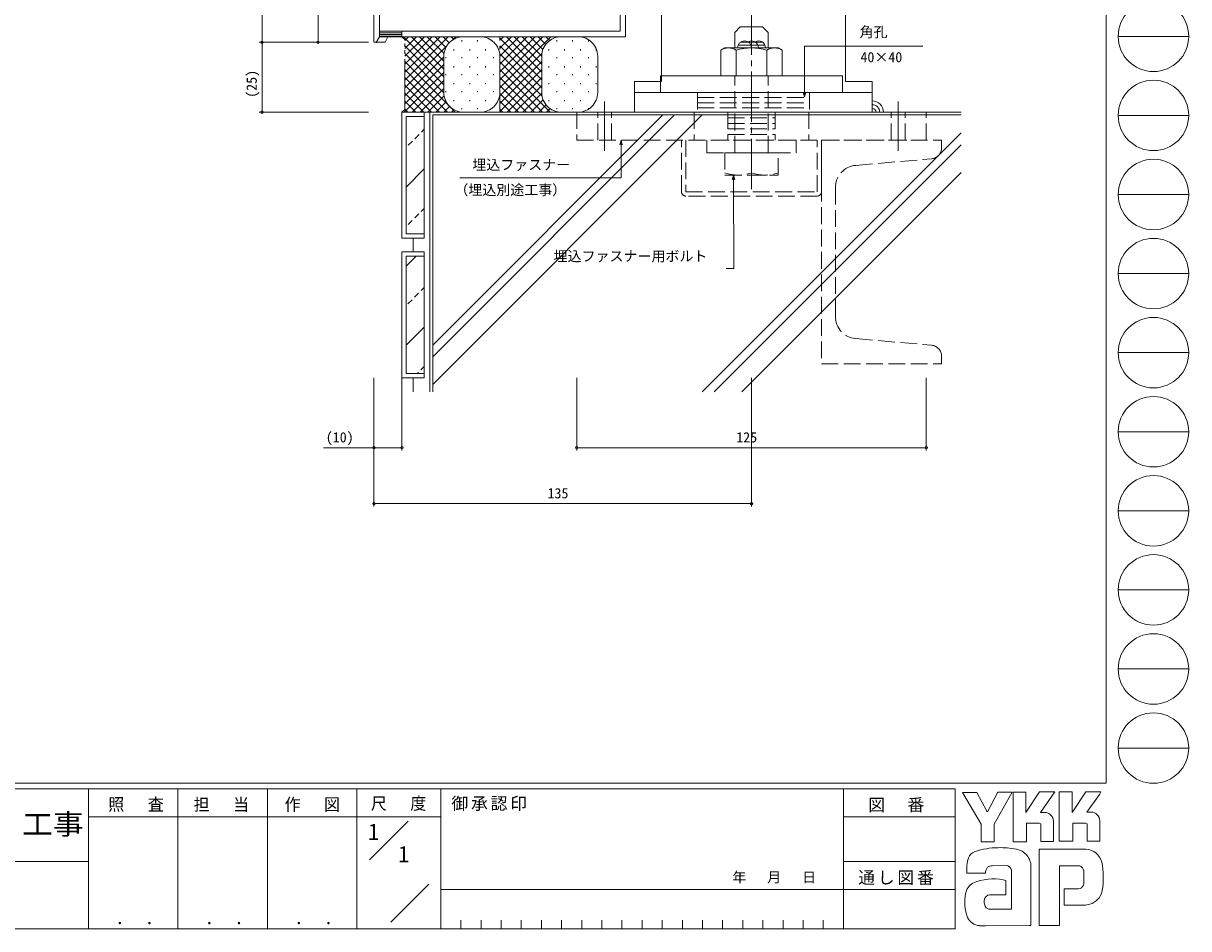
# Model space of a CAD drawing. Units: millimetres, scale not verified. Extents: x -594 to 539, y -420 to 386.
# Drawn here: x 122.7 to 539.5, y -420 to -96.2 of the extents above; entities that cross this region are included whole.
import ezdxf
from ezdxf.enums import TextEntityAlignment as Align

# ---------------------------------------------------------------- set-up
doc = ezdxf.new("R2010")
doc.units = ezdxf.units.MM
doc.header["$LTSCALE"] = 2
for name, pattern in [('CHAIN2', [12, 9, -1, 1, -1]), ('DASHED3', [4, 3, -1]), ('DOUBLE_CHAIN2', [12.8, 9, -1, 0.6, -0.6, 0.6, -1])]:
    doc.linetypes.add(name, pattern=pattern)
for name, color, linetype, lineweight in [('0-1_YKK_ZWAK', 7, 'Continuous', 9), ('0-2_USER1', 7, 'Continuous', 9), ('0-3_YKK_11', 7, 'Continuous', 9), ('0-4_YKK_12', 2, 'Continuous', 9), ('0-5_YKK_13', 4, 'Continuous', 9), ('0-6_YKK_D', 6, 'Continuous', 9), ('0-7_YSS_K', 3, 'Continuous', 9), ('0-8_YKK_11E', 7, 'DASHED3', 9)]:
    doc.layers.add(name, color=color, linetype=linetype, lineweight=lineweight)
doc.styles.add('ＭＳ ゴシック', font='')
doc.styles.get('ＭＳ ゴシック').set_extended_font_data('MS Gothic')

msp = doc.modelspace()

# ---------------------------------------------------------------- linework, layer by layer
at = {"layer": '0-1_YKK_ZWAK'}
for p, q in [((510, 382), (510, -368)), ((514.252, -100.88), (539.452, -100.88)), ((514.252, -129.16), (539.452, -129.16)), ((514.252, -157.44), (539.452, -157.44)), ((514.252, -185.72), (539.452, -185.72)), ((514.252, -214), (539.452, -214)), ((514.252, -242.28), (539.452, -242.28)), ((514.252, -270.56), (539.452, -270.56)), ((514.252, -298.84), (539.452, -298.84)), ((514.252, -327.12), (539.452, -327.12)), ((514.252, -355.4), (539.452, -355.4)), ((510, -368), (-590, -368)), ((456, -370), (-590, -370)), ((146, -370), (146, -420)), ((178, -370), (178, -420)), ((210, -370), (210, -420)), ((242, -370), (242, -420)), ((272, -370), (272, -420)), ((416, -370), (416, -420)), ((456, -370), (456, -420)), ((458.624, -371.294), (463.644, -371.294)), ((465.188, -382.569), (458.624, -371.294)), ((471.194, -371.14), (467.544, -378.245)), ((476.657, -388.902), (476.657, -371.178)), ((493.106, -371.024), (497.778, -371.024)), ((493.106, -388.748), (493.106, -371.024)), ((502.682, -371.024), (508.088, -371.024)), ((507.548, -371.951), (503.088, -378.322)), ((508.088, -371.024), (507.548, -371.951)), ((487.97, -378.438), (486.486, -378.438)), ((504.572, -378.322), (503.088, -378.322)), ((243.406, -379.999), (146, -379.999)), ((243.406, -379.999), (272, -379.999)), ((246.529, -395.337), (260.376, -381.49)), ((416, -380), (456, -380)), ((485.963, -382.26), (481.406, -382.26)), ((491.06, -381.527), (491.06, -388.786)), ((497.971, -382.222), (497.971, -388.748)), ((502.528, -382.222), (497.971, -382.222)), ((503.146, -382.453), (502.528, -382.222)), ((503.146, -388.709), (503.146, -382.453)), ((507.663, -381.527), (507.663, -388.709)), ((502.605, -391.566), (486.04, -391.566)), ((486.04, -391.566), (486.04, -418.866)), ((497.971, -388.748), (493.106, -388.748)), ((503.146, -388.637), (503.218, -388.709)), ((507.663, -388.709), (503.146, -388.709)), ((-38, -395.999), (146, -395.999)), ((416, -395.999), (456, -395.999)), ((460.169, -400.1), (460.169, -397.344)), ((474.494, -397.436), (469.212, -397.536)), ((476.039, -412.958), (476.039, -399.057)), ((483.028, -397.976), (483.028, -418.828)), ((493.222, -397.513), (499.863, -397.513)), ((493.222, -418.866), (493.222, -397.513)), ((501.962, -399.652), (501.987, -403.415)), ((254.103, -417.636), (267.709, -404.03)), ((466.81, -400.1), (460.169, -400.1)), ((272, -406), (416, -406)), ((456, -405.999), (416, -405.999)), ((474.108, -407.9), (468.402, -407.907)), ((494.96, -405.699), (494.96, -411.607)), ((500.018, -405.699), (494.96, -405.699)), ((494.96, -411.607), (502.566, -411.607)), ((502.566, -411.607), (504.111, -411.259)), ((468.007, -412.958), (476.039, -412.958)), ((475.421, -412.958), (475.923, -412.958)), ((476.039, -412.957), (476.04, -412.958)), ((-590, -420), (456, -420)), ((279.2, -417), (279.2, -420)), ((286.4, -417), (286.4, -420)), ((293.6, -417), (293.6, -420)), ((300.8, -417), (300.8, -420)), ((308, -417), (308, -420)), ((315.2, -417), (315.2, -420)), ((322.4, -417), (322.4, -420)), ((329.6, -417), (329.6, -420)), ((336.8, -417), (336.8, -420)), ((344, -417), (344, -420)), ((351.2, -417), (351.2, -420)), ((358.4, -417), (358.4, -420)), ((365.6, -417), (365.6, -420)), ((372.8, -417), (372.8, -420)), ((380, -417), (380, -420)), ((387.2, -417), (387.2, -420)), ((394.4, -417), (394.4, -420)), ((401.6, -417), (401.6, -420)), ((408.8, -417), (408.8, -420)), ((466.81, -418.944), (464.686, -418.944)), ((482.564, -418.905), (466.81, -418.944)), ((483.028, -418.828), (482.564, -418.905))]:
    msp.add_line(p, q, dxfattribs=at)
for points in [[(463.644, -371.294), (467.235, -378.013), (467.544, -378.245)], [(471.194, -371.14), (476.374, -371.14), (469.899, -382.608)], [(476.657, -371.178), (481.252, -371.178), (481.252, -378.462), (486.078, -371.101)], [(486.078, -371.101), (491.543, -371.101), (486.486, -378.438)], [(497.778, -371.024), (497.778, -378.441), (502.682, -371.024)], [(469.899, -382.608), (469.899, -388.941), (465.188, -388.941), (465.188, -382.569)], [(481.406, -382.26), (481.406, -388.902), (476.657, -388.902)], [(491.06, -388.786), (486.58, -388.786), (486.58, -382.492), (485.963, -382.26)], [(473.104, -402.533), (474.108, -402.764), (474.108, -407.9)], [(486.04, -418.866), (492.102, -418.866), (493.222, -418.866)]]:
    msp.add_lwpolyline(points, dxfattribs=at)
for centre in [(526.852, -100.88), (526.852, -129.16), (526.852, -157.44), (526.852, -185.72), (526.852, -214), (526.852, -242.28), (526.852, -270.56), (526.852, -298.84), (526.852, -327.12), (526.852, -355.4)]:
    msp.add_circle(centre, 12.6, dxfattribs=at)
for centre, radius, start, end in [((487.97, -381.527), 3.089, 0.00165, 89.99603), ((504.572, -381.411), 3.089, 0.00165, 89.99603), ((471.317, -416.287), 25.257, 89.89165, 109.30847), ((472.059, -420.662), 29.64, 78.78009, 91.46938), ((476.758, -397.852), 6.355, 40.66422, 80.31693), ((502.388, -397.772), 6.202, 14.44571, 87.08746), ((467.37, -397.379), 7.196, 158.41083, 179.71774), ((464.009, -395.793), 3.491, 109.02126, 161.51263), ((476.441, -397.836), 6.588, 358.78058, 38.76563), ((469.822, -400.01), 3.013, 138.46381, 181.71359), ((469.021, -399.958), 2.43, 85.50551, 126.78038), ((473.794, -399.649), 2.321, 14.75519, 72.44994), ((500.093, -399.256), 1.756, 16.43123, 96.91661), ((496.759, -400.297), 5.248, 4.93422, 17.03551), ((479.094, -401.696), 29.8, 350.99026, 10.67624), ((465.181, -408.468), 5.583, 121.8271, 169.08475), ((469.601, -421.22), 19.013, 79.38097, 112.05824), ((496.728, -402.916), 5.281, 343.6902, 354.75362), ((475.213, -410.564), 15.832, 168.76372, 199.80078), ((468.414, -409.97), 2.064, 90.33952, 178.03638), ((500.019, -403.834), 1.865, 269.95467, 342.90144), ((502.479, -405.35), 6.13, 285.4429, 349.90448), ((469.689, -410.469), 3.384, 171.08202, 216.71922), ((468.357, -410.807), 2.18, 230.97279, 260.7549), ((465.2, -413.489), 5.461, 207.31435, 263.59464)]:
    msp.add_arc(centre, radius, start, end, dxfattribs=at)
at = {"layer": '0-3_YKK_11'}
for p, q in [((338.113, -72), (338.113, -101)), ((248.113, -102.884), (248.113, -78)), ((250.113, -99), (250.113, -80)), ((336.113, -84), (336.113, -99)), ((336.113, -99), (250.113, -99)), ((248.854, -103.082), (248.113, -102.884)), ((250.056, -101), (248.854, -103.082)), ((338.113, -101), (250.056, -101))]:
    msp.add_line(p, q, dxfattribs=at)
at = {"layer": '0-4_YKK_12'}
for p, q in [((250.113, -99.6), (258.113, -99.6)), ((250.113, -100.2), (258.113, -100.2)), ((250.113, -100.8), (258.113, -100.8))]:
    msp.add_line(p, q, dxfattribs=at)
at = {"layer": '0-5_YKK_13'}
for p, q in [((350.913, -117), (350.913, -88)), ((416.713, -117), (416.713, -88)), ((377.113, -99.5), (379.113, -97.5)), ((377.113, -105), (377.113, -99.5)), ((379.113, -97.5), (387.113, -97.5)), ((389.113, -99.5), (387.113, -97.5)), ((389.113, -105), (389.113, -99.5)), ((248.113, -103), (252.113, -103)), ((252.113, -103), (253.113, -101)), ((372.143, -105.849), (373.613, -105)), ((372.143, -115), (372.143, -105.849)), ((373.613, -105), (392.613, -105)), ((377.628, -115), (377.628, -105.849)), ((388.598, -115), (388.598, -105.849)), ((394.083, -105.849), (392.613, -105)), ((394.083, -115), (394.083, -105.849)), ((350.613, -115), (350.613, -121)), ((415.613, -115), (350.613, -115)), ((394.083, -115), (372.143, -115)), ((415.613, -121), (415.613, -115)), ((350.913, -117), (341.313, -117)), ((426.313, -117), (416.713, -117)), ((426.313, -128), (426.313, -117)), ((426.313, -121), (341.313, -121)), ((350.613, -121), (415.613, -121))]:
    msp.add_line(p, q, dxfattribs=at)
at = {"layer": '0-5_YKK_13', "linetype": 'CHAIN2'}
for p, q in [((383.113, -155.5), (383.113, -92.5)), ((330.613, -124.176), (330.613, -141.829)), ((435.613, -124.176), (435.613, -141.829))]:
    msp.add_line(p, q, dxfattribs=at)
at = {"layer": '0-5_YKK_13', "linetype": 'DASHED3'}
for p, q in [((377.113, -142.5), (377.113, -115)), ((389.113, -142.5), (389.113, -115)), ((363.813, -121), (363.813, -128)), ((363.813, -122.8), (403.813, -122.8)), ((363.813, -124.6), (403.813, -124.6)), ((403.813, -121), (403.813, -128)), ((320.613, -128), (320.613, -138)), ((445.613, -128), (320.613, -128)), ((328.113, -138), (328.113, -128)), ((333.113, -138), (333.113, -128)), ((362.613, -128), (362.613, -138)), ((363.813, -126.4), (403.813, -126.4)), ((374.613, -128), (374.613, -138)), ((391.613, -128), (391.613, -138)), ((403.613, -128), (403.613, -138)), ((433.113, -138), (433.113, -128)), ((438.113, -138), (438.113, -128)), ((445.613, -138), (445.613, -128)), ((374.613, -130), (391.613, -130)), ((374.613, -132), (391.613, -132)), ((374.613, -134), (391.613, -134)), ((374.613, -136), (391.613, -136)), ((320.613, -138), (445.613, -138)), ((358.113, -156.5), (358.113, -138)), ((359.613, -138), (359.613, -156.5)), ((367.113, -138), (367.113, -142.5)), ((399.113, -138), (367.113, -138)), ((399.113, -142.5), (399.113, -138)), ((406.613, -156.5), (406.613, -138)), ((408.113, -156.5), (408.113, -138)), ((408.113, -138), (408.113, -218)), ((408.113, -138), (451.113, -138)), ((451.113, -138), (451.113, -140.672)), ((367.113, -142.5), (399.113, -142.5)), ((373.613, -142.5), (373.613, -150.5)), ((392.613, -142.5), (373.613, -142.5)), ((383.113, -142.5), (383.113, -149.677)), ((392.613, -150.5), (392.613, -142.5)), ((420.416, -147.023), (447.462, -144.657)), ((373.613, -150.5), (392.613, -150.5)), ((359.613, -156.5), (406.613, -156.5)), ((406.613, -158), (359.613, -158)), ((413.113, -154.993), (413.113, -201.007)), ((420.416, -208.977), (447.462, -211.343)), ((451.113, -218), (451.113, -215.328)), ((408.113, -218), (451.113, -218))]:
    msp.add_line(p, q, dxfattribs=at)
at = {"layer": '0-5_YKK_13'}
msp.add_lwpolyline([(341.313, -117), (341.313, -128), (426.313, -128)], dxfattribs=at)
for centre, radius, start, end in [((374.886, -109.856), 4.856, 55.61574, 124.38425), ((383.113, -123.151), 18.151, 72.41203, 107.58795), ((391.34, -109.856), 4.856, 55.61574, 124.38425)]:
    msp.add_arc(centre, radius, start, end, dxfattribs=at)
at = {"layer": '0-5_YKK_13', "linetype": 'DASHED3'}
for centre, radius, start, end in [((447.113, -140.672), 4, 275, 0), ((378.363, -136.377), 14.123, 250.34714, 289.65285), ((387.863, -136.377), 14.123, 250.34714, 289.65285), ((421.113, -154.993), 8, 95, 180), ((359.613, -156.5), 1.5, 180, 270), ((406.613, -156.5), 1.5, 270, 0), ((421.113, -201.007), 8, 180, 264.99998), ((447.113, -215.328), 4, 0, 85)]:
    msp.add_arc(centre, radius, start, end, dxfattribs=at)
at = {"layer": '0-6_YKK_D'}
for p, q in [((208.113, -63), (208.113, -103)), ((228.113, -78), (228.113, -103)), ((246.113, -103), (207.113, -103)), ((246.113, -103), (207.113, -103)), ((208.113, -103), (208.113, -128)), ((246.113, -103), (227.113, -103)), ((402.102, -104.446), (444.363, -104.446)), ((402.102, -120.801), (402.102, -104.446)), ((402.102, -122.501), (401.646, -120.801)), ((402.102, -122.501), (402.102, -120.801)), ((402.557, -120.801), (402.102, -122.501)), ((246.113, -128), (207.113, -128)), ((336.003, -139.7), (336.458, -138)), ((336.458, -138), (336.458, -139.7)), ((336.458, -138), (336.914, -139.7)), ((336.458, -139.7), (336.458, -151.465)), ((336.458, -151.465), (278.88, -151.465)), ((376.211, -152.202), (376.661, -150.5)), ((376.661, -150.5), (376.667, -152.2)), ((376.661, -150.5), (377.122, -152.198)), ((376.667, -152.2), (376.772, -183.899)), ((376.772, -183.899), (374.072, -183.899)), ((248.113, -222.978), (248.113, -269)), ((248.113, -222.978), (248.113, -249)), ((258.113, -222.978), (258.113, -249)), ((320.613, -222.978), (320.613, -249)), ((383.113, -222.978), (383.113, -269)), ((445.613, -222.978), (445.613, -249)), ((248.113, -248), (230.093, -248)), ((258.113, -248), (248.113, -248)), ((320.613, -248), (445.613, -248)), ((248.113, -268), (383.113, -268))]:
    msp.add_line(p, q, dxfattribs=at)
for centre in [(208.113, -103), (208.113, -103), (228.113, -103), (208.113, -128), (248.113, -248), (258.113, -248), (320.613, -248), (445.613, -248), (248.113, -268), (383.113, -268)]:
    msp.add_circle(centre, 0.425, dxfattribs=at)
at = {"layer": '0-7_YSS_K', "linetype": 'DOUBLE_CHAIN2'}
for p, q in [((259.113, -102), (258.113, -101)), ((258.113, -101), (280.113, -101)), ((259.113, -102), (258.113, -101)), ((259.113, -127), (259.113, -102)), ((259.113, -127), (259.113, -102)), ((280.113, -101), (286.113, -101)), ((293.113, -128), (293.113, -101)), ((293.113, -101), (315.113, -101)), ((293.113, -128), (293.113, -101)), ((315.113, -101), (321.113, -101)), ((273.113, -108), (273.113, -121)), ((273.113, -121), (273.113, -108)), ((293.113, -108), (293.113, -121)), ((308.113, -108), (308.113, -121)), ((308.113, -121), (308.113, -108)), ((328.113, -108), (328.113, -121)), ((258.113, -128), (259.113, -127)), ((258.113, -128), (259.113, -127)), ((280.113, -128), (258.113, -128)), ((286.113, -128), (280.113, -128)), ((315.113, -128), (293.113, -128)), ((321.113, -128), (315.113, -128))]:
    msp.add_line(p, q, dxfattribs=at)
at = {"layer": '0-7_YSS_K'}
for p, q in [((273.113, -115.413), (258.7, -101)), ((260.476, -101), (259.113, -102.363)), ((263.305, -101), (259.113, -105.192)), ((266.133, -101), (259.113, -108.02)), ((268.962, -101), (259.113, -110.849)), ((271.79, -101), (259.113, -113.677)), ((274.619, -101), (259.113, -116.506)), ((273.113, -112.585), (261.528, -101)), ((273.113, -109.756), (264.357, -101)), ((273.185, -107), (267.185, -101)), ((273.862, -104.849), (270.014, -101)), ((275.03, -103.188), (272.842, -101)), ((276.61, -101.94), (275.671, -101)), ((277.447, -101), (276.349, -102.098)), ((278.653, -101.154), (278.499, -101)), ((279.513, -102.675), (279.513, -102.275)), ((285.173, -102.675), (285.173, -102.275)), ((294.418, -101), (293.113, -102.305)), ((297.246, -101), (293.113, -105.133)), ((300.074, -101), (293.113, -107.961)), ((302.903, -101), (293.113, -110.79)), ((305.731, -101), (293.113, -113.618)), ((308.56, -101), (293.113, -116.447)), ((311.388, -101), (293.113, -119.275)), ((308.113, -116.472), (293.113, -101.472)), ((308.113, -113.644), (295.47, -101)), ((308.113, -110.815), (298.298, -101)), ((308.113, -107.987), (301.126, -101)), ((308.542, -105.587), (303.955, -101)), ((309.543, -103.76), (306.783, -101)), ((310.97, -102.358), (309.612, -101)), ((312.825, -101.385), (312.44, -101)), ((313.473, -102.675), (313.473, -102.275)), ((314.217, -101), (314.15, -101.067)), ((319.133, -102.675), (319.133, -102.275)), ((324.793, -102.675), (324.793, -102.275)), ((378.337, -104), (387.92, -104)), ((379.128, -103), (387.128, -103)), ((274.211, -104.236), (259.113, -119.334)), ((273.113, -118.241), (259.113, -104.241)), ((273.113, -121.07), (259.113, -107.07)), ((273.113, -108.162), (259.113, -122.162)), ((273.853, -108.735), (273.853, -108.335)), ((276.683, -105.905), (276.683, -105.505)), ((279.513, -108.735), (279.513, -108.335)), ((282.343, -105.905), (282.343, -105.505)), ((285.173, -108.735), (285.173, -108.335)), ((288.003, -105.905), (288.003, -105.505)), ((290.833, -108.735), (290.833, -108.335)), ((308.113, -119.3), (293.113, -104.3)), ((308.18, -107.037), (293.113, -122.104)), ((308.224, -122.239), (293.113, -107.129)), ((310.643, -105.905), (310.643, -105.505)), ((313.473, -108.735), (313.473, -108.335)), ((316.303, -105.905), (316.303, -105.505)), ((319.133, -108.735), (319.133, -108.335)), ((321.963, -105.905), (321.963, -105.505)), ((324.793, -108.735), (324.793, -108.335)), ((327.623, -105.905), (327.623, -105.505)), ((275.089, -125.874), (259.113, -109.898)), ((273.113, -110.991), (259.113, -124.991)), ((276.683, -111.965), (276.683, -111.565)), ((282.343, -111.965), (282.343, -111.565)), ((288.003, -111.965), (288.003, -111.565)), ((308.113, -109.932), (293.113, -124.932)), ((311.156, -128), (293.113, -109.957)), ((310.643, -111.965), (310.643, -111.565)), ((316.303, -111.965), (316.303, -111.565)), ((321.963, -111.965), (321.963, -111.565)), ((327.623, -111.965), (327.623, -111.565)), ((273.113, -113.819), (258.932, -128)), ((274.386, -128), (259.113, -112.727)), ((271.558, -128), (259.113, -115.555)), ((273.113, -116.648), (261.761, -128)), ((273.853, -114.795), (273.853, -114.395)), ((279.513, -114.795), (279.513, -114.395)), ((285.173, -114.795), (285.173, -114.395)), ((290.833, -114.795), (290.833, -114.395)), ((308.113, -112.76), (293.113, -127.76)), ((308.327, -128), (293.113, -112.786)), ((305.499, -128), (293.113, -115.614)), ((308.113, -115.589), (295.702, -128)), ((313.473, -114.795), (313.473, -114.395)), ((319.133, -114.795), (319.133, -114.395)), ((324.793, -114.795), (324.793, -114.395)), ((268.729, -128), (259.113, -118.384)), ((273.113, -119.476), (264.589, -128)), ((273.853, -120.855), (273.853, -120.455)), ((276.683, -118.025), (276.683, -117.625)), ((279.513, -120.855), (279.513, -120.455)), ((282.343, -118.025), (282.343, -117.625)), ((285.173, -120.855), (285.173, -120.455)), ((288.003, -118.025), (288.003, -117.625)), ((290.833, -120.855), (290.833, -120.455)), ((302.671, -128), (293.113, -118.442)), ((308.113, -118.417), (298.53, -128)), ((310.643, -118.025), (310.643, -117.625)), ((313.473, -120.855), (313.473, -120.455)), ((316.303, -118.025), (316.303, -117.625)), ((319.133, -120.855), (319.133, -120.455)), ((321.963, -118.025), (321.963, -117.625)), ((324.793, -120.855), (324.793, -120.455)), ((327.623, -118.025), (327.623, -117.625)), ((265.901, -128), (259.113, -121.212)), ((263.073, -128), (259.113, -124.041)), ((273.217, -122.201), (267.418, -128)), ((273.942, -124.304), (270.246, -128)), ((276.683, -124.085), (276.683, -123.685)), ((282.343, -124.085), (282.343, -123.685)), ((288.003, -124.085), (288.003, -123.685)), ((299.842, -128), (293.113, -121.271)), ((297.014, -128), (293.113, -124.099)), ((308.117, -121.242), (301.359, -128)), ((308.606, -123.581), (304.187, -128)), ((310.643, -124.085), (310.643, -123.685)), ((316.303, -124.085), (316.303, -123.685)), ((321.963, -124.085), (321.963, -123.685)), ((258.113, -128), (258.113, -173)), ((266.113, -128), (258.113, -128)), ((260.244, -128), (259.113, -126.869)), ((266.113, -173), (266.113, -128)), ((268.113, -128), (268.113, -228)), ((458.113, -128), (268.113, -128)), ((269.113, -225.412), (365.525, -129)), ((269.113, -215.513), (355.626, -129)), ((269.113, -211.27), (351.383, -129)), ((269.113, -129), (269.113, -228)), ((269.113, -129), (458.113, -129)), ((275.144, -125.93), (273.074, -128)), ((277.215, -128), (275.239, -126.024)), ((276.759, -127.144), (275.903, -128)), ((278.847, -127.885), (278.731, -128)), ((279.513, -126.915), (279.513, -126.515)), ((280.043, -128), (280.043, -128)), ((285.173, -126.915), (285.173, -126.515)), ((294.185, -128), (293.113, -126.928)), ((309.645, -125.37), (307.016, -128)), ((311.105, -126.739), (309.844, -128)), ((312.999, -127.673), (312.672, -128)), ((313.473, -126.915), (313.473, -126.515)), ((313.984, -128), (313.874, -127.889)), ((319.133, -126.915), (319.133, -126.515)), ((324.793, -126.915), (324.793, -126.515)), ((259.613, -129.5), (259.613, -171.5)), ((266.113, -129.5), (259.613, -129.5)), ((262.758, -137.475), (264.243, -135.99)), ((265.127, -135.106), (266.113, -134.12)), ((365.52, -228), (458.113, -135.407)), ((260.389, -139.844), (261.874, -138.359)), ((369.763, -228), (458.113, -139.65)), ((259.613, -154.784), (266.113, -148.284)), ((379.662, -228), (458.113, -149.549)), ((265.056, -163.461), (266.113, -162.404)), ((262.687, -165.83), (264.172, -164.345)), ((260.318, -168.199), (261.803, -166.714)), ((258.113, -173), (266.113, -173)), ((259.613, -171.5), (266.113, -171.5)), ((262.113, -178), (262.113, -173)), ((258.113, -178), (258.113, -223)), ((266.113, -178), (258.113, -178)), ((266.113, -223), (266.113, -178)), ((259.613, -179.5), (259.613, -221.5)), ((266.113, -179.5), (259.613, -179.5)), ((259.613, -183.069), (263.182, -179.5)), ((264.985, -191.816), (266.113, -190.689)), ((260.248, -196.554), (261.733, -195.069)), ((262.616, -194.185), (264.101, -192.7)), ((259.613, -211.353), (266.113, -204.853)), ((264.915, -220.171), (266.113, -218.973)), ((258.113, -223), (266.113, -223)), ((259.613, -221.5), (266.113, -221.5)), ((262.113, -228), (262.113, -223)), ((263.586, -221.5), (264.031, -221.055))]:
    msp.add_line(p, q, dxfattribs=at)
at = {"layer": '0-7_YSS_K', "linetype": 'DOUBLE_CHAIN2'}
for centre, start, end in [((280.113, -108), 90, 180), ((280.113, -108), 90, 180), ((286.113, -108), 0, 90), ((315.113, -108), 90, 180), ((315.113, -108), 90, 180), ((321.113, -108), 0, 90), ((280.113, -121), 180, 270), ((280.113, -121), 180, 270), ((286.113, -121), 270, 0), ((315.113, -121), 180, 270), ((315.113, -121), 180, 270), ((321.113, -121), 270, 0)]:
    msp.add_arc(centre, 7, start, end, dxfattribs=at)
at = {"layer": '0-7_YSS_K'}
for centre, radius, end in [((380.628, -105), 2.5, 180), ((383.128, -105), 2.5, 119.99998), ((385.628, -105), 2.5, 119.99998), ((426.313, -128), 4, 90), ((426.313, -128), 2.667, 90), ((426.313, -128), 1.333, 90)]:
    msp.add_arc(centre, radius, 0, end, dxfattribs=at)
at = {"layer": '0-8_YKK_11E'}
for p, q in [((250.113, -101), (250.113, -99)), ((250.113, -99), (258.113, -99)), ((258.113, -99), (258.113, -101)), ((258.113, -101), (250.113, -101))]:
    msp.add_line(p, q, dxfattribs=at)

# ---------------------------------------------------------------- texts
at = {"layer": '0-1_YKK_ZWAK', "color": 3, "style": 'ＭＳ ゴシック', "width": 1.1}
msp.add_text('工事', height=7.331, dxfattribs=at).set_placement((122.331, -388.509), align=Align.BOTTOM_LEFT)
at = {"layer": '0-1_YKK_ZWAK', "color": 4, "style": 'ＭＳ ゴシック'}
msp.add_text('年   月   日', height=3.666, dxfattribs=at).set_placement((376.252, -404.527), align=Align.BOTTOM_LEFT)
at = {"layer": '0-1_YKK_ZWAK', "char_height": 4.399, "attachment_point": 7, "style": 'ＭＳ ゴシック'}
for s, insert in [('\\T1.24;\\W0.95;照\\~\\~査', (153.127, -378.257)), ('\\T1.24;\\W0.95;担\\~\\~当', (183.649, -378.257)), ('\\T1.24;\\W0.95;作\\~\\~図', (216.171, -378.231)), ('\\T1.24;\\W0.95;尺\\~\\~度', (247.018, -377.91)), ('\\T1.17;御承認印', (275.81, -377.904)), ('\\T1.17;図\u3000番', (424.854, -378.374)), ('\\T1.17;通し図番', (421.255, -404.406)), ('\\T1.24;\\W0.95;\\~．\\~．', (152.364, -418.494)), ('\\T1.24;\\W0.95;\\~．\\~．', (184.364, -418.494)), ('\\T1.24;\\W0.95;\\~．\\~．', (216.364, -418.494))]:
    msp.add_mtext(s, dxfattribs=dict(at, insert=insert))
at = {"layer": '0-2_USER1', "style": 'ＭＳ ゴシック'}
for p in [(246, -389.999), (256.762, -397.999)]:
    msp.add_text('1', height=5.865, dxfattribs=at).set_placement(p, align=Align.BOTTOM_LEFT)
at = {"layer": '0-6_YKK_D', "color": 4, "style": 'ＭＳ ゴシック'}
for s, p in [('角孔', (421.753, -102.247)), ('40×40', (422.073, -111.247)), ('埋込ファスナー', (283.278, -149.73)), ('（埋込別途工事）', (276.878, -158.73)), ('埋込ファスナー用ボルト', (312.347, -182.428)), ('(10)', (230.893, -247.2)), ('125', (377.673, -247.2)), ('135', (310.173, -267.2))]:
    msp.add_text(s, height=3.666, dxfattribs=at).set_placement(p, align=Align.BOTTOM_LEFT)
msp.add_text('(25)', height=3.666, rotation=90, dxfattribs=at).set_placement((207.313, -122.86), align=Align.BOTTOM_LEFT)

doc.saveas('drawing.dxf')
